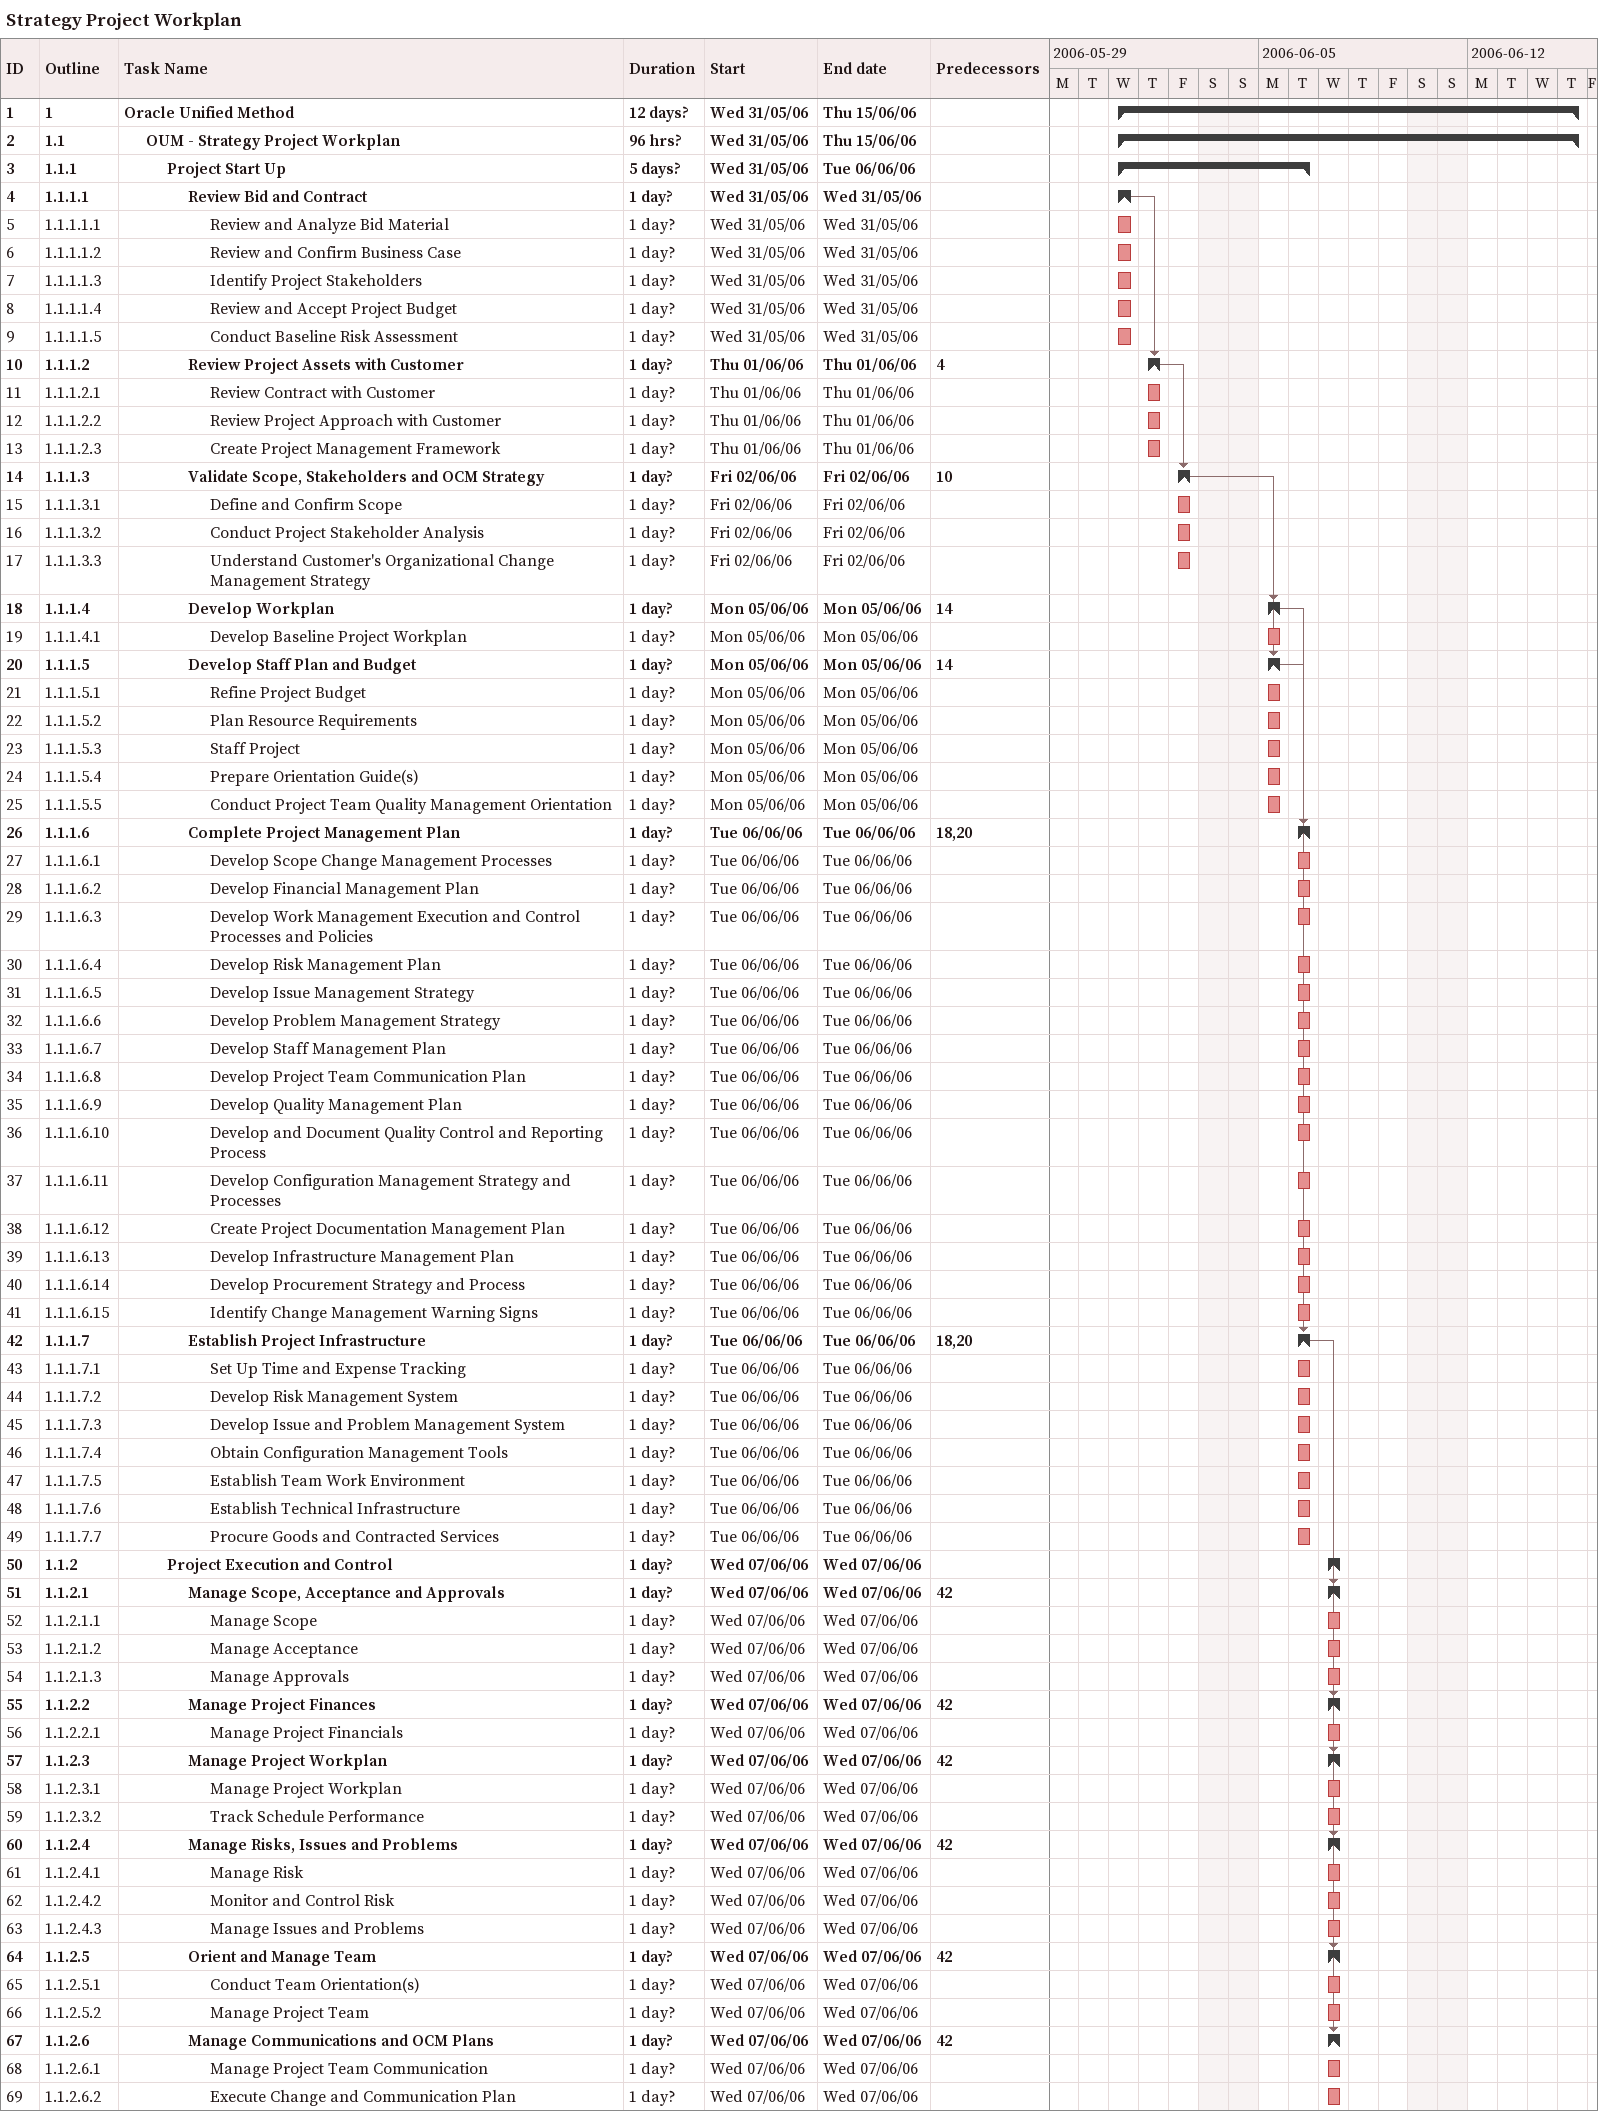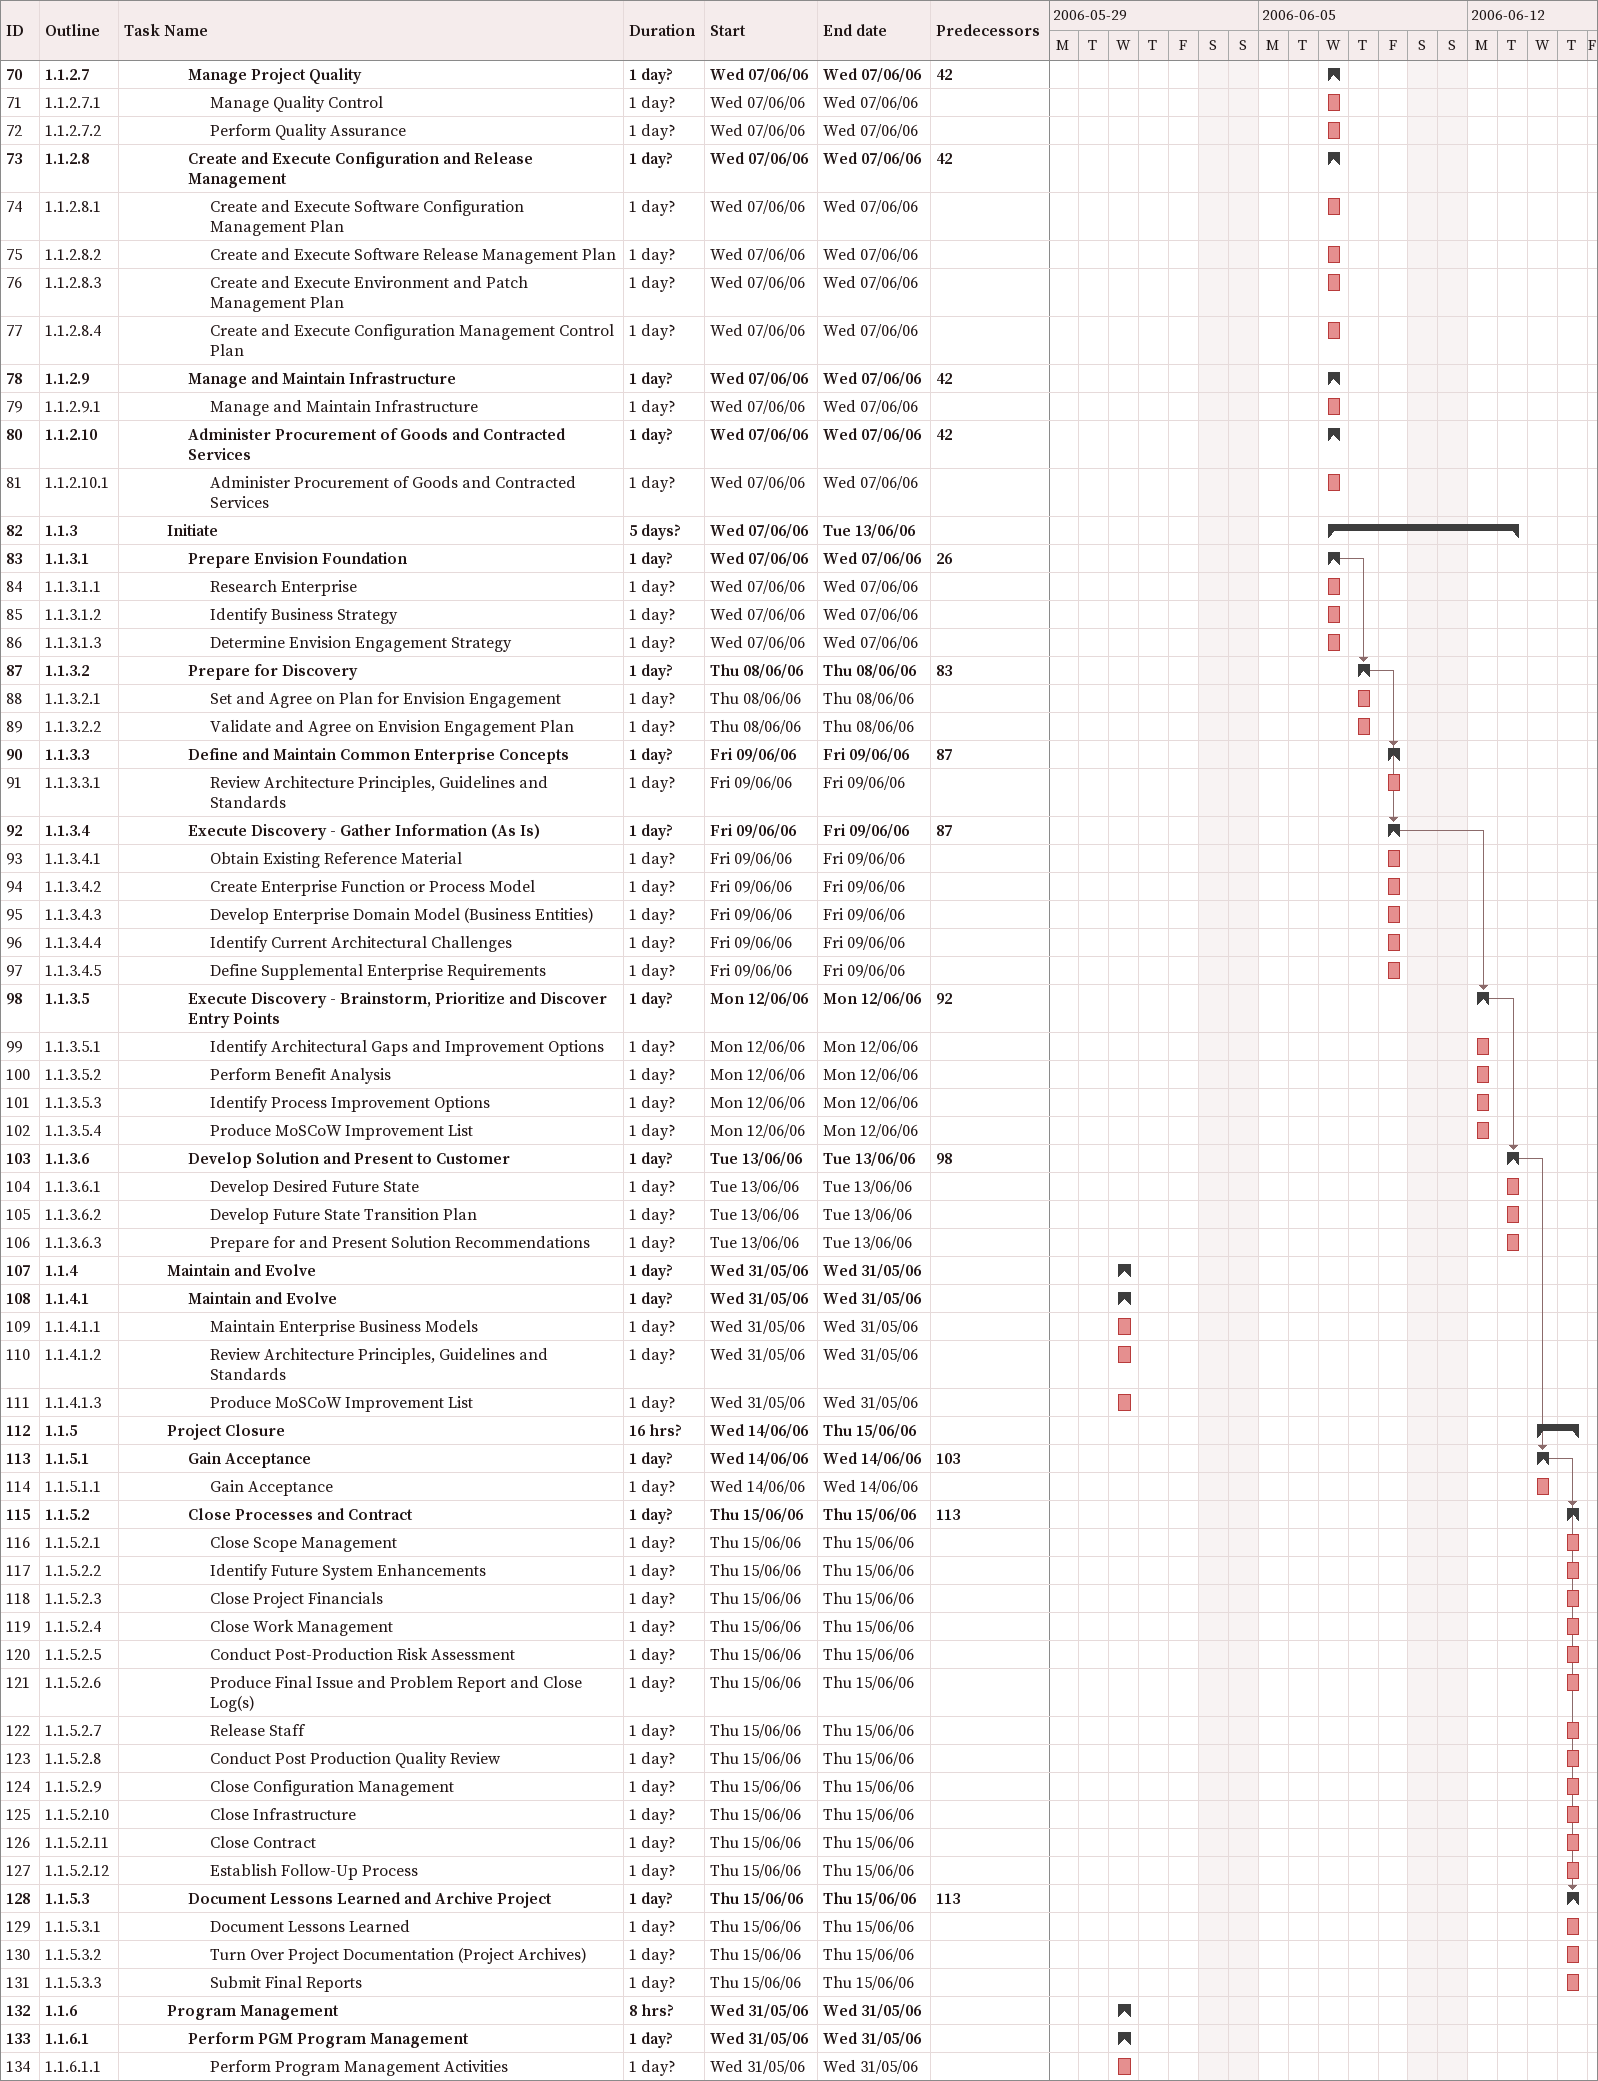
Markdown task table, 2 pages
Strategy Project Workplan

| ID | WBS | Task | Duration | Start | Finish | Predecessors |
|---|---|---|---|---|---|---|
| 1 | 1 | **Oracle Unified Method** | 12d? | 2006-05-31 | 2006-06-15 |  |
| 2 | 1.1 | **OUM - Strategy Project Workplan** | 96h? | 2006-05-31 | 2006-06-15 |  |
| 3 | 1.1.1 | **Project Start Up** | 5d? | 2006-05-31 | 2006-06-06 |  |
| 4 | 1.1.1.1 | **Review Bid and Contract** | 1d? | 2006-05-31 | 2006-05-31 |  |
| 5 | 1.1.1.1.1 | Review and Analyze Bid Material | 1d? | 2006-05-31 | 2006-05-31 |  |
| 6 | 1.1.1.1.2 | Review and Confirm Business Case | 1d? | 2006-05-31 | 2006-05-31 |  |
| 7 | 1.1.1.1.3 | Identify Project Stakeholders | 1d? | 2006-05-31 | 2006-05-31 |  |
| 8 | 1.1.1.1.4 | Review and Accept Project Budget | 1d? | 2006-05-31 | 2006-05-31 |  |
| 9 | 1.1.1.1.5 | Conduct Baseline Risk Assessment | 1d? | 2006-05-31 | 2006-05-31 |  |
| 10 | 1.1.1.2 | **Review Project Assets with Customer** | 1d? | 2006-06-01 | 2006-06-01 | 4 |
| 11 | 1.1.1.2.1 | Review Contract with Customer | 1d? | 2006-06-01 | 2006-06-01 |  |
| 12 | 1.1.1.2.2 | Review Project Approach with Customer | 1d? | 2006-06-01 | 2006-06-01 |  |
| 13 | 1.1.1.2.3 | Create Project Management Framework | 1d? | 2006-06-01 | 2006-06-01 |  |
| 14 | 1.1.1.3 | **Validate Scope, Stakeholders and OCM Strategy** | 1d? | 2006-06-02 | 2006-06-02 | 10 |
| 15 | 1.1.1.3.1 | Define and Confirm Scope | 1d? | 2006-06-02 | 2006-06-02 |  |
| 16 | 1.1.1.3.2 | Conduct Project Stakeholder Analysis | 1d? | 2006-06-02 | 2006-06-02 |  |
| 17 | 1.1.1.3.3 | Understand Customer's Organizational Change Management Strategy | 1d? | 2006-06-02 | 2006-06-02 |  |
| 18 | 1.1.1.4 | **Develop Workplan** | 1d? | 2006-06-05 | 2006-06-05 | 14 |
| 19 | 1.1.1.4.1 | Develop Baseline Project Workplan | 1d? | 2006-06-05 | 2006-06-05 |  |
| 20 | 1.1.1.5 | **Develop Staff Plan and Budget** | 1d? | 2006-06-05 | 2006-06-05 | 14 |
| 21 | 1.1.1.5.1 | Refine Project Budget | 1d? | 2006-06-05 | 2006-06-05 |  |
| 22 | 1.1.1.5.2 | Plan Resource Requirements | 1d? | 2006-06-05 | 2006-06-05 |  |
| 23 | 1.1.1.5.3 | Staff Project | 1d? | 2006-06-05 | 2006-06-05 |  |
| 24 | 1.1.1.5.4 | Prepare Orientation Guide(s) | 1d? | 2006-06-05 | 2006-06-05 |  |
| 25 | 1.1.1.5.5 | Conduct Project Team Quality Management Orientation | 1d? | 2006-06-05 | 2006-06-05 |  |
| 26 | 1.1.1.6 | **Complete Project Management Plan** | 1d? | 2006-06-06 | 2006-06-06 | 18, 20 |
| 27 | 1.1.1.6.1 | Develop Scope Change Management Processes | 1d? | 2006-06-06 | 2006-06-06 |  |
| 28 | 1.1.1.6.2 | Develop Financial Management Plan | 1d? | 2006-06-06 | 2006-06-06 |  |
| 29 | 1.1.1.6.3 | Develop Work Management Execution and Control Processes and Policies | 1d? | 2006-06-06 | 2006-06-06 |  |
| 30 | 1.1.1.6.4 | Develop Risk Management Plan | 1d? | 2006-06-06 | 2006-06-06 |  |
| 31 | 1.1.1.6.5 | Develop Issue Management Strategy | 1d? | 2006-06-06 | 2006-06-06 |  |
| 32 | 1.1.1.6.6 | Develop Problem Management Strategy | 1d? | 2006-06-06 | 2006-06-06 |  |
| 33 | 1.1.1.6.7 | Develop Staff Management Plan | 1d? | 2006-06-06 | 2006-06-06 |  |
| 34 | 1.1.1.6.8 | Develop Project Team Communication Plan | 1d? | 2006-06-06 | 2006-06-06 |  |
| 35 | 1.1.1.6.9 | Develop Quality Management Plan | 1d? | 2006-06-06 | 2006-06-06 |  |
| 36 | 1.1.1.6.10 | Develop and Document Quality Control and Reporting Process | 1d? | 2006-06-06 | 2006-06-06 |  |
| 37 | 1.1.1.6.11 | Develop Configuration Management Strategy and Processes | 1d? | 2006-06-06 | 2006-06-06 |  |
| 38 | 1.1.1.6.12 | Create Project Documentation Management Plan | 1d? | 2006-06-06 | 2006-06-06 |  |
| 39 | 1.1.1.6.13 | Develop Infrastructure Management Plan | 1d? | 2006-06-06 | 2006-06-06 |  |
| 40 | 1.1.1.6.14 | Develop Procurement Strategy and Process | 1d? | 2006-06-06 | 2006-06-06 |  |
| 41 | 1.1.1.6.15 | Identify Change Management Warning Signs | 1d? | 2006-06-06 | 2006-06-06 |  |
| 42 | 1.1.1.7 | **Establish Project Infrastructure** | 1d? | 2006-06-06 | 2006-06-06 | 18, 20 |
| 43 | 1.1.1.7.1 | Set Up Time and Expense Tracking | 1d? | 2006-06-06 | 2006-06-06 |  |
| 44 | 1.1.1.7.2 | Develop Risk Management System | 1d? | 2006-06-06 | 2006-06-06 |  |
| 45 | 1.1.1.7.3 | Develop Issue and Problem Management System | 1d? | 2006-06-06 | 2006-06-06 |  |
| 46 | 1.1.1.7.4 | Obtain Configuration Management Tools | 1d? | 2006-06-06 | 2006-06-06 |  |
| 47 | 1.1.1.7.5 | Establish Team Work Environment | 1d? | 2006-06-06 | 2006-06-06 |  |
| 48 | 1.1.1.7.6 | Establish Technical Infrastructure | 1d? | 2006-06-06 | 2006-06-06 |  |
| 49 | 1.1.1.7.7 | Procure Goods and Contracted Services | 1d? | 2006-06-06 | 2006-06-06 |  |
| 50 | 1.1.2 | **Project Execution and Control** | 1d? | 2006-06-07 | 2006-06-07 |  |
| 51 | 1.1.2.1 | **Manage Scope, Acceptance and Approvals** | 1d? | 2006-06-07 | 2006-06-07 | 42 |
| 52 | 1.1.2.1.1 | Manage Scope | 1d? | 2006-06-07 | 2006-06-07 |  |
| 53 | 1.1.2.1.2 | Manage Acceptance | 1d? | 2006-06-07 | 2006-06-07 |  |
| 54 | 1.1.2.1.3 | Manage Approvals | 1d? | 2006-06-07 | 2006-06-07 |  |
| 55 | 1.1.2.2 | **Manage Project Finances** | 1d? | 2006-06-07 | 2006-06-07 | 42 |
| 56 | 1.1.2.2.1 | Manage Project Financials | 1d? | 2006-06-07 | 2006-06-07 |  |
| 57 | 1.1.2.3 | **Manage Project Workplan** | 1d? | 2006-06-07 | 2006-06-07 | 42 |
| 58 | 1.1.2.3.1 | Manage Project Workplan | 1d? | 2006-06-07 | 2006-06-07 |  |
| 59 | 1.1.2.3.2 | Track Schedule Performance | 1d? | 2006-06-07 | 2006-06-07 |  |
| 60 | 1.1.2.4 | **Manage Risks, Issues and Problems** | 1d? | 2006-06-07 | 2006-06-07 | 42 |
| 61 | 1.1.2.4.1 | Manage Risk | 1d? | 2006-06-07 | 2006-06-07 |  |
| 62 | 1.1.2.4.2 | Monitor and Control Risk | 1d? | 2006-06-07 | 2006-06-07 |  |
| 63 | 1.1.2.4.3 | Manage Issues and Problems | 1d? | 2006-06-07 | 2006-06-07 |  |
| 64 | 1.1.2.5 | **Orient and Manage Team** | 1d? | 2006-06-07 | 2006-06-07 | 42 |
| 65 | 1.1.2.5.1 | Conduct Team Orientation(s) | 1d? | 2006-06-07 | 2006-06-07 |  |
| 66 | 1.1.2.5.2 | Manage Project Team | 1d? | 2006-06-07 | 2006-06-07 |  |
| 67 | 1.1.2.6 | **Manage Communications and OCM Plans** | 1d? | 2006-06-07 | 2006-06-07 | 42 |
| 68 | 1.1.2.6.1 | Manage Project Team Communication | 1d? | 2006-06-07 | 2006-06-07 |  |
| 69 | 1.1.2.6.2 | Execute Change and Communication Plan | 1d? | 2006-06-07 | 2006-06-07 |  |
| 70 | 1.1.2.7 | **Manage Project Quality** | 1d? | 2006-06-07 | 2006-06-07 | 42 |
| 71 | 1.1.2.7.1 | Manage Quality Control | 1d? | 2006-06-07 | 2006-06-07 |  |
| 72 | 1.1.2.7.2 | Perform Quality Assurance | 1d? | 2006-06-07 | 2006-06-07 |  |
| 73 | 1.1.2.8 | **Create and Execute Configuration and Release Management** | 1d? | 2006-06-07 | 2006-06-07 | 42 |
| 74 | 1.1.2.8.1 | Create and Execute Software Configuration Management Plan | 1d? | 2006-06-07 | 2006-06-07 |  |
| 75 | 1.1.2.8.2 | Create and Execute Software Release Management Plan | 1d? | 2006-06-07 | 2006-06-07 |  |
| 76 | 1.1.2.8.3 | Create and Execute Environment and Patch Management Plan | 1d? | 2006-06-07 | 2006-06-07 |  |
| 77 | 1.1.2.8.4 | Create and Execute Configuration Management Control Plan | 1d? | 2006-06-07 | 2006-06-07 |  |
| 78 | 1.1.2.9 | **Manage and Maintain Infrastructure** | 1d? | 2006-06-07 | 2006-06-07 | 42 |
| 79 | 1.1.2.9.1 | Manage and Maintain Infrastructure | 1d? | 2006-06-07 | 2006-06-07 |  |
| 80 | 1.1.2.10 | **Administer Procurement of Goods and Contracted Services** | 1d? | 2006-06-07 | 2006-06-07 | 42 |
| 81 | 1.1.2.10.1 | Administer Procurement of Goods and Contracted Services | 1d? | 2006-06-07 | 2006-06-07 |  |
| 82 | 1.1.3 | **Initiate** | 5d? | 2006-06-07 | 2006-06-13 |  |
| 83 | 1.1.3.1 | **Prepare Envision Foundation** | 1d? | 2006-06-07 | 2006-06-07 | 26 |
| 84 | 1.1.3.1.1 | Research Enterprise | 1d? | 2006-06-07 | 2006-06-07 |  |
| 85 | 1.1.3.1.2 | Identify Business Strategy | 1d? | 2006-06-07 | 2006-06-07 |  |
| 86 | 1.1.3.1.3 | Determine Envision Engagement Strategy | 1d? | 2006-06-07 | 2006-06-07 |  |
| 87 | 1.1.3.2 | **Prepare for Discovery** | 1d? | 2006-06-08 | 2006-06-08 | 83 |
| 88 | 1.1.3.2.1 | Set and Agree on Plan for Envision Engagement | 1d? | 2006-06-08 | 2006-06-08 |  |
| 89 | 1.1.3.2.2 | Validate and Agree on Envision Engagement Plan | 1d? | 2006-06-08 | 2006-06-08 |  |
| 90 | 1.1.3.3 | **Define and Maintain Common Enterprise Concepts** | 1d? | 2006-06-09 | 2006-06-09 | 87 |
| 91 | 1.1.3.3.1 | Review Architecture Principles, Guidelines and Standards | 1d? | 2006-06-09 | 2006-06-09 |  |
| 92 | 1.1.3.4 | **Execute Discovery - Gather Information (As Is)** | 1d? | 2006-06-09 | 2006-06-09 | 87 |
| 93 | 1.1.3.4.1 | Obtain Existing Reference Material | 1d? | 2006-06-09 | 2006-06-09 |  |
| 94 | 1.1.3.4.2 | Create Enterprise Function or Process Model | 1d? | 2006-06-09 | 2006-06-09 |  |
| 95 | 1.1.3.4.3 | Develop Enterprise Domain Model (Business Entities) | 1d? | 2006-06-09 | 2006-06-09 |  |
| 96 | 1.1.3.4.4 | Identify Current Architectural Challenges | 1d? | 2006-06-09 | 2006-06-09 |  |
| 97 | 1.1.3.4.5 | Define Supplemental Enterprise Requirements | 1d? | 2006-06-09 | 2006-06-09 |  |
| 98 | 1.1.3.5 | **Execute Discovery - Brainstorm, Prioritize and Discover Entry Points** | 1d? | 2006-06-12 | 2006-06-12 | 92 |
| 99 | 1.1.3.5.1 | Identify Architectural Gaps and Improvement Options | 1d? | 2006-06-12 | 2006-06-12 |  |
| 100 | 1.1.3.5.2 | Perform Benefit Analysis | 1d? | 2006-06-12 | 2006-06-12 |  |
| 101 | 1.1.3.5.3 | Identify Process Improvement Options | 1d? | 2006-06-12 | 2006-06-12 |  |
| 102 | 1.1.3.5.4 | Produce MoSCoW Improvement List | 1d? | 2006-06-12 | 2006-06-12 |  |
| 103 | 1.1.3.6 | **Develop Solution and Present to Customer** | 1d? | 2006-06-13 | 2006-06-13 | 98 |
| 104 | 1.1.3.6.1 | Develop Desired Future State | 1d? | 2006-06-13 | 2006-06-13 |  |
| 105 | 1.1.3.6.2 | Develop Future State Transition Plan | 1d? | 2006-06-13 | 2006-06-13 |  |
| 106 | 1.1.3.6.3 | Prepare for and Present Solution Recommendations | 1d? | 2006-06-13 | 2006-06-13 |  |
| 107 | 1.1.4 | **Maintain and Evolve** | 1d? | 2006-05-31 | 2006-05-31 |  |
| 108 | 1.1.4.1 | **Maintain and Evolve** | 1d? | 2006-05-31 | 2006-05-31 |  |
| 109 | 1.1.4.1.1 | Maintain Enterprise Business Models | 1d? | 2006-05-31 | 2006-05-31 |  |
| 110 | 1.1.4.1.2 | Review Architecture Principles, Guidelines and Standards | 1d? | 2006-05-31 | 2006-05-31 |  |
| 111 | 1.1.4.1.3 | Produce MoSCoW Improvement List | 1d? | 2006-05-31 | 2006-05-31 |  |
| 112 | 1.1.5 | **Project Closure** | 16h? | 2006-06-14 | 2006-06-15 |  |
| 113 | 1.1.5.1 | **Gain Acceptance** | 1d? | 2006-06-14 | 2006-06-14 | 103 |
| 114 | 1.1.5.1.1 | Gain Acceptance | 1d? | 2006-06-14 | 2006-06-14 |  |
| 115 | 1.1.5.2 | **Close Processes and Contract** | 1d? | 2006-06-15 | 2006-06-15 | 113 |
| 116 | 1.1.5.2.1 | Close Scope Management | 1d? | 2006-06-15 | 2006-06-15 |  |
| 117 | 1.1.5.2.2 | Identify Future System Enhancements | 1d? | 2006-06-15 | 2006-06-15 |  |
| 118 | 1.1.5.2.3 | Close Project Financials | 1d? | 2006-06-15 | 2006-06-15 |  |
| 119 | 1.1.5.2.4 | Close Work Management | 1d? | 2006-06-15 | 2006-06-15 |  |
| 120 | 1.1.5.2.5 | Conduct Post-Production Risk Assessment | 1d? | 2006-06-15 | 2006-06-15 |  |
| 121 | 1.1.5.2.6 | Produce Final Issue and Problem Report and Close Log(s) | 1d? | 2006-06-15 | 2006-06-15 |  |
| 122 | 1.1.5.2.7 | Release Staff | 1d? | 2006-06-15 | 2006-06-15 |  |
| 123 | 1.1.5.2.8 | Conduct Post Production Quality Review | 1d? | 2006-06-15 | 2006-06-15 |  |
| 124 | 1.1.5.2.9 | Close Configuration Management | 1d? | 2006-06-15 | 2006-06-15 |  |
| 125 | 1.1.5.2.10 | Close Infrastructure | 1d? | 2006-06-15 | 2006-06-15 |  |
| 126 | 1.1.5.2.11 | Close Contract | 1d? | 2006-06-15 | 2006-06-15 |  |
| 127 | 1.1.5.2.12 | Establish Follow-Up Process | 1d? | 2006-06-15 | 2006-06-15 |  |
| 128 | 1.1.5.3 | **Document Lessons Learned and Archive Project** | 1d? | 2006-06-15 | 2006-06-15 | 113 |
| 129 | 1.1.5.3.1 | Document Lessons Learned | 1d? | 2006-06-15 | 2006-06-15 |  |
| 130 | 1.1.5.3.2 | Turn Over Project Documentation (Project Archives) | 1d? | 2006-06-15 | 2006-06-15 |  |
| 131 | 1.1.5.3.3 | Submit Final Reports | 1d? | 2006-06-15 | 2006-06-15 |  |
| 132 | 1.1.6 | **Program Management** | 8h? | 2006-05-31 | 2006-05-31 |  |
| 133 | 1.1.6.1 | **Perform PGM Program Management** | 1d? | 2006-05-31 | 2006-05-31 |  |
| 134 | 1.1.6.1.1 | Perform Program Management Activities | 1d? | 2006-05-31 | 2006-05-31 |  |
